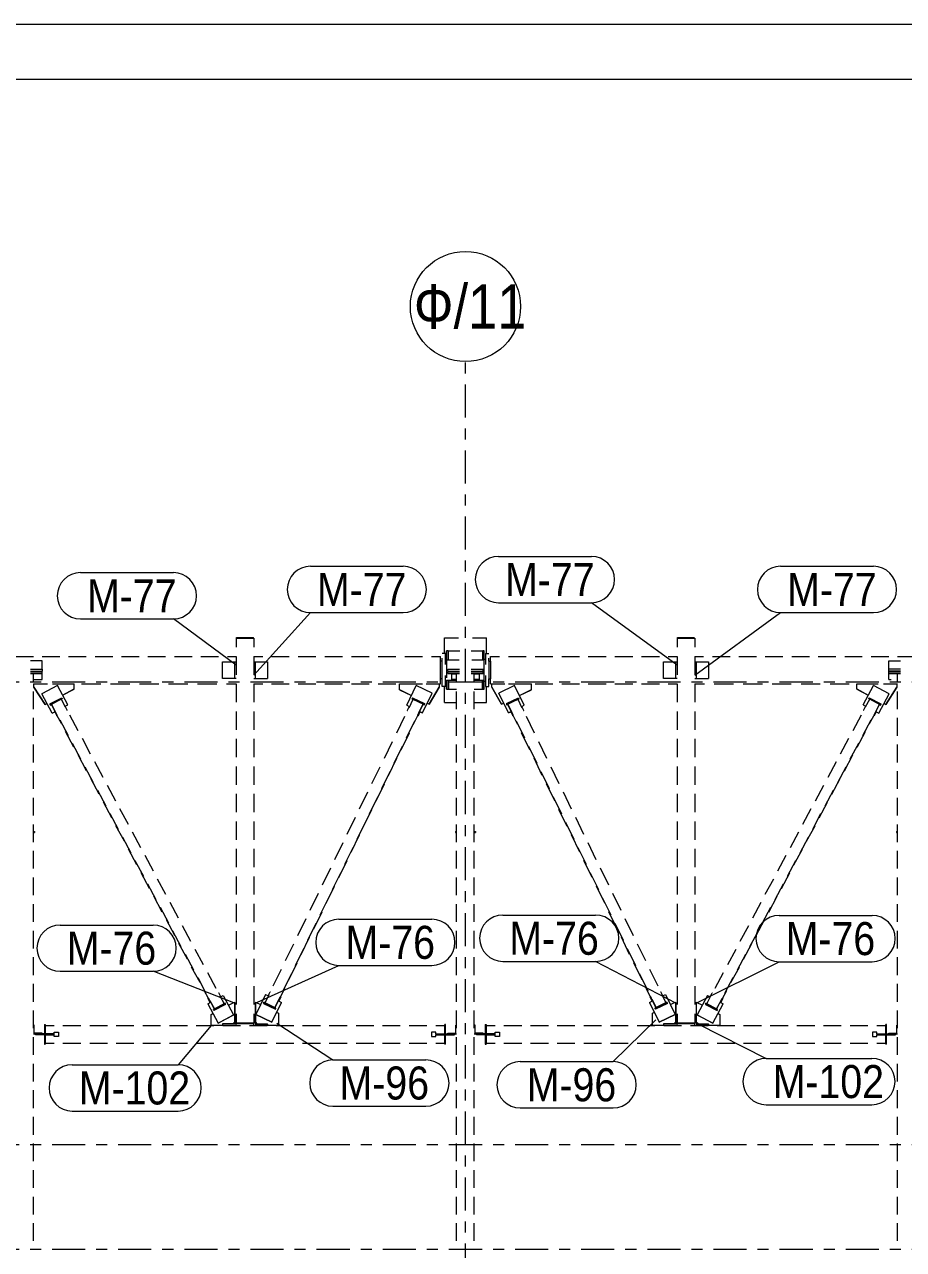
# Model space of a CAD drawing. Header units: millimetres. Extents: x -59 to 782, y -222 to 372.
# Drawn here: x 482 to 561.7, y 260.5 to 371.7 of the extents above; entities that cross this region are included whole.
import ezdxf

# ---------------------------------------------------------------- set-up
doc = ezdxf.new("R2010")
doc.units = ezdxf.units.MM
doc.linetypes.add('XKITLINE00', pattern=[0])
doc.linetypes.add('XKITLINE03', pattern=[6, 3, -1, 1, -1])
for name, color, linetype, lineweight in [('DrawingSheet', 5, 'Continuous', 0), ('Part', 2, 'Continuous', 0), ('PartMark', 3, 'Continuous', 0), ('S-GRID', 1, 'Continuous', 0)]:
    doc.layers.add(name, color=color, linetype=linetype, lineweight=lineweight)
doc.styles.add('GOST type A', font='ARIAL.TTF')

msp = doc.modelspace()

# ---------------------------------------------------------------- linework, layer by layer
at = {"layer": 'DrawingSheet', "linetype": 'XKITLINE00', "lineweight": 0}
for p, q in [((781.85, 371.67), (-59.15, 371.67)), ((776.85, 366.67), (-39.15, 366.67))]:
    msp.add_line(p, q, dxfattribs=at)
at = {"layer": 'Part', "linetype": 'XKITLINE00', "lineweight": 0}
for p, q in [((501.2, 315.97), (502.8, 315.97)), ((501.2, 315.97), (501.2, 315.14)), ((501.24, 315.98), (501.24, 316.01)), ((501.24, 316.01), (502.76, 316.01)), ((501.24, 315.97), (501.24, 316.01)), ((501.24, 315.97), (501.24, 315.98)), ((502.76, 315.97), (502.76, 316.01)), ((502.8, 315.97), (502.8, 315.14)), ((520.1, 314.56), (520.1, 316)), ((520.1, 316), (521.37, 316)), ((522.63, 316), (523.9, 316)), ((523.9, 314.56), (523.9, 316)), ((541.2, 315.97), (542.8, 315.97)), ((541.2, 315.97), (541.2, 315.14)), ((541.24, 315.98), (541.24, 316.01)), ((541.24, 316.01), (542.76, 316.01)), ((541.24, 315.97), (541.24, 316.01)), ((541.24, 315.97), (541.24, 315.98)), ((542.76, 315.97), (542.76, 316.01)), ((542.8, 315.97), (542.8, 315.14)), ((520.44, 314.8), (520.29, 314.8)), ((520.29, 313.96), (520.29, 314.8)), ((520.44, 313.96), (520.44, 314.8)), ((520.45, 313.96), (520.45, 314.8)), ((520.45, 314.8), (521.48, 314.8)), ((522.52, 314.8), (523.55, 314.8)), ((523.55, 314.8), (523.55, 313.96)), ((523.71, 314.8), (523.56, 314.8)), ((523.56, 314.8), (523.56, 313.96)), ((523.71, 313.96), (523.71, 314.8)), ((481.2, 314.31), (482.8, 314.31)), ((483.6, 313.91), (482.53, 313.91)), ((483.6, 314.31), (485.2, 314.31)), ((483.6, 313.14), (483.6, 313.91)), ((486, 314.31), (487.6, 314.31)), ((488.4, 314.31), (490, 314.31)), ((490.8, 314.31), (492.4, 314.31)), ((493.2, 314.31), (494.8, 314.31)), ((495.6, 314.31), (497.2, 314.31)), ((498, 314.31), (499.6, 314.31)), ((499.95, 312.31), (499.95, 313.81)), ((499.95, 313.81), (501.2, 313.81)), ((500.4, 314.31), (501.2, 314.31)), ((501.08, 312.31), (501.08, 313.81)), ((501.2, 314.31), (501.2, 312.64)), ((502.8, 314.31), (503.61, 314.31)), ((502.8, 314.31), (502.8, 312.64)), ((502.8, 313.81), (502.92, 313.81)), ((502.92, 313.81), (502.92, 312.31)), ((502.92, 313.81), (504.05, 313.81)), ((504.05, 313.81), (504.05, 312.31)), ((504.41, 314.31), (506.02, 314.31)), ((506.83, 314.31), (508.44, 314.31)), ((509.25, 314.31), (510.86, 314.31)), ((511.66, 314.31), (513.27, 314.31)), ((514.08, 314.31), (515.69, 314.31)), ((516.5, 314.31), (518.11, 314.31)), ((518.91, 314.31), (519.72, 314.31)), ((519.72, 313.86), (519.72, 314.31)), ((519.88, 313.86), (519.72, 313.86)), ((519.72, 312.26), (519.72, 313.86)), ((520.18, 314.56), (519.88, 314.56)), ((519.88, 313.86), (519.88, 314.15)), ((519.88, 312.26), (519.88, 313.86)), ((520.18, 313.56), (520.18, 314.56)), ((520.18, 314.06), (520.29, 314.06)), ((521.43, 313.96), (520.29, 313.96)), ((520.29, 313.96), (520.29, 312.37)), ((523.71, 313.96), (522.57, 313.96)), ((523.71, 314.06), (523.82, 314.06)), ((523.71, 312.16), (523.71, 313.96)), ((523.82, 314.56), (523.82, 313.56)), ((523.82, 314.56), (524.12, 314.56)), ((524.12, 313.86), (524.12, 314.15)), ((524.12, 313.86), (524.12, 312.26)), ((524.12, 313.86), (524.28, 313.86)), ((524.28, 314.31), (525.09, 314.31)), ((524.28, 313.86), (524.28, 314.31)), ((524.28, 313.86), (524.28, 312.26)), ((525.89, 314.31), (527.5, 314.31)), ((528.31, 314.31), (529.92, 314.31)), ((530.73, 314.31), (532.34, 314.31)), ((533.14, 314.31), (534.75, 314.31)), ((535.56, 314.31), (537.17, 314.31)), ((537.98, 314.31), (539.59, 314.31)), ((539.95, 312.31), (539.95, 313.81)), ((539.95, 313.81), (541.2, 313.81)), ((540.39, 314.31), (541.2, 314.31)), ((541.08, 312.31), (541.08, 313.81)), ((541.2, 314.31), (541.2, 312.64)), ((542.8, 314.31), (543.6, 314.31)), ((542.8, 314.31), (542.8, 312.64)), ((542.8, 313.81), (542.92, 313.81)), ((542.92, 313.81), (542.92, 312.31)), ((542.92, 313.81), (544.05, 313.81)), ((544.05, 313.81), (544.05, 312.31)), ((544.4, 314.31), (546, 314.31)), ((546.8, 314.31), (548.4, 314.31)), ((549.2, 314.31), (550.8, 314.31)), ((551.6, 314.31), (553.2, 314.31)), ((554, 314.31), (555.6, 314.31)), ((556.4, 314.31), (558, 314.31)), ((558.8, 314.31), (560.4, 314.31)), ((560.4, 313.91), (561.47, 313.91)), ((560.4, 313.14), (560.4, 313.91)), ((561.2, 314.31), (562.8, 314.31)), ((482.53, 313.14), (483.6, 313.14)), ((482.53, 312.98), (483.6, 312.98)), ((482.53, 312.9), (483.6, 312.9)), ((482.53, 312.74), (483.6, 312.74)), ((482.8, 311.94), (482.8, 312.74)), ((483.6, 313.14), (483.6, 312.98)), ((483.6, 312.9), (483.6, 312.98)), ((483.6, 312.74), (483.6, 312.9)), ((483.6, 312.21), (483.6, 312.74)), ((520.18, 311.56), (520.18, 312.56)), ((520.4, 312.98), (520.4, 313.14)), ((520.4, 313.14), (521.47, 313.14)), ((520.4, 312.98), (521.47, 312.98)), ((520.4, 312.74), (520.4, 312.9)), ((520.4, 312.9), (521.47, 312.9)), ((520.4, 312.74), (521.47, 312.74)), ((520.75, 312.71), (521.2, 312.71)), ((520.75, 312.21), (520.75, 312.71)), ((521.2, 311.94), (521.2, 312.74)), ((522.53, 313.14), (523.6, 313.14)), ((522.53, 312.98), (523.6, 312.98)), ((522.53, 312.9), (523.6, 312.9)), ((522.53, 312.74), (523.6, 312.74)), ((522.8, 311.94), (522.8, 312.74)), ((522.8, 312.71), (523.25, 312.71)), ((523.25, 312.71), (523.25, 312.21)), ((523.6, 312.98), (523.6, 313.14)), ((523.6, 312.74), (523.6, 312.9)), ((523.82, 312.56), (523.82, 311.56)), ((560.4, 312.98), (560.4, 313.14)), ((561.47, 313.14), (560.4, 313.14)), ((560.4, 312.9), (560.4, 312.98)), ((561.47, 312.98), (560.4, 312.98)), ((560.4, 312.74), (560.4, 312.9)), ((560.4, 312.9), (561.47, 312.9)), ((560.4, 312.21), (560.4, 312.74)), ((560.4, 312.74), (561.47, 312.74)), ((561.2, 311.94), (561.2, 312.74)), ((482.8, 312.21), (483.6, 312.21)), ((482.8, 311.81), (483.68, 311.81)), ((482.86, 311.51), (482.86, 311.81)), ((482.86, 311.81), (484.08, 311.81)), ((482.86, 311.51), (483.87, 309.93)), ((482.86, 311.51), (482.86, 311.51)), ((483.87, 309.94), (482.86, 311.51)), ((484.98, 311.67), (483.57, 310.92)), ((484.55, 311.81), (486.3, 311.81)), ((485.93, 309.91), (484.98, 311.67)), ((485.3, 311.81), (486.51, 311.81)), ((486.51, 311.35), (486.51, 311.81)), ((487.18, 311.81), (488.93, 311.81)), ((489.81, 311.81), (491.56, 311.81)), ((492.44, 311.81), (494.19, 311.81)), ((495.07, 311.81), (496.82, 311.81)), ((497.7, 311.81), (499.45, 311.81)), ((501.2, 312.31), (499.95, 312.31)), ((500.32, 311.81), (501.2, 311.81)), ((501.2, 311.81), (501.2, 310.15)), ((502.8, 312.31), (502.92, 312.31)), ((502.8, 311.81), (503.61, 311.81)), ((502.8, 311.81), (502.8, 310.15)), ((502.92, 312.31), (504.05, 312.31)), ((504.41, 311.81), (506.02, 311.81)), ((506.83, 311.81), (508.44, 311.81)), ((509.25, 311.81), (510.86, 311.81)), ((511.66, 311.81), (513.27, 311.81)), ((514.08, 311.81), (515.69, 311.81)), ((516.02, 311.29), (516.02, 311.81)), ((516.02, 311.81), (517.22, 311.81)), ((516.5, 311.81), (518.11, 311.81)), ((516.67, 309.87), (517.54, 311.67)), ((518.98, 310.97), (517.54, 311.67)), ((518.42, 311.81), (519.61, 311.81)), ((518.72, 309.97), (519.61, 311.51)), ((519.61, 311.51), (518.72, 309.98)), ((518.91, 311.81), (519.72, 311.81)), ((519.61, 311.81), (519.61, 311.51)), ((519.61, 311.51), (519.61, 311.51)), ((519.88, 312.26), (519.72, 312.26)), ((519.72, 311.81), (519.72, 312.26)), ((519.88, 311.56), (519.88, 312.26)), ((520.18, 311.56), (519.88, 311.56)), ((520.1, 310.12), (520.1, 311.56)), ((520.18, 312.06), (520.29, 312.06)), ((520.29, 312.16), (521.2, 312.16)), ((520.29, 311.32), (520.29, 312.16)), ((520.44, 311.32), (520.44, 312.16)), ((520.45, 312.16), (520.45, 311.32)), ((521.2, 312.21), (520.75, 312.21)), ((523.25, 312.21), (522.8, 312.21)), ((522.8, 312.16), (523.71, 312.16)), ((523.55, 311.32), (523.55, 312.16)), ((523.56, 312.16), (523.56, 311.32)), ((523.71, 311.32), (523.71, 312.16)), ((523.71, 312.06), (523.82, 312.06)), ((523.82, 311.56), (524.12, 311.56)), ((523.9, 310.12), (523.9, 311.56)), ((524.12, 312.26), (524.28, 312.26)), ((524.12, 311.56), (524.12, 312.26)), ((524.28, 311.81), (524.28, 312.26)), ((524.28, 311.81), (525.09, 311.81)), ((524.39, 311.51), (524.39, 311.81)), ((524.39, 311.81), (525.58, 311.81)), ((524.39, 311.51), (525.28, 309.97)), ((524.39, 311.51), (524.39, 311.51)), ((525.28, 309.98), (524.39, 311.51)), ((526.46, 311.67), (525.02, 310.97)), ((525.89, 311.81), (527.5, 311.81)), ((527.33, 309.87), (526.46, 311.67)), ((526.78, 311.81), (527.98, 311.81)), ((527.98, 311.29), (527.98, 311.81)), ((528.31, 311.81), (529.92, 311.81)), ((530.73, 311.81), (532.34, 311.81)), ((533.14, 311.81), (534.75, 311.81)), ((535.56, 311.81), (537.17, 311.81)), ((537.98, 311.81), (539.59, 311.81)), ((541.2, 312.31), (539.95, 312.31)), ((540.39, 311.81), (541.2, 311.81)), ((541.2, 311.81), (541.2, 310.15)), ((542.8, 312.31), (542.92, 312.31)), ((542.8, 311.81), (543.68, 311.81)), ((542.8, 311.81), (542.8, 310.15)), ((542.92, 312.31), (544.05, 312.31)), ((544.55, 311.81), (546.3, 311.81)), ((547.18, 311.81), (548.93, 311.81)), ((549.81, 311.81), (551.56, 311.81)), ((552.44, 311.81), (554.19, 311.81)), ((555.07, 311.81), (556.82, 311.81)), ((557.49, 311.35), (557.49, 311.81)), ((557.49, 311.81), (558.7, 311.81)), ((557.7, 311.81), (559.45, 311.81)), ((558.07, 309.91), (559.02, 311.67)), ((560.43, 310.92), (559.02, 311.67)), ((559.92, 311.81), (561.14, 311.81)), ((560.13, 309.93), (561.14, 311.51)), ((561.14, 311.51), (560.13, 309.94)), ((560.32, 311.81), (561.2, 311.81)), ((560.4, 312.21), (560.61, 312.21)), ((561.14, 311.81), (561.14, 311.51)), ((561.14, 311.51), (561.14, 311.51)), ((482.8, 309.52), (482.8, 311.13)), ((484.51, 309.16), (483.57, 310.92)), ((483.57, 310.92), (483.57, 310.91)), ((484.51, 309.15), (483.57, 310.91)), ((484.31, 309.99), (485.38, 310.56)), ((484.35, 309.92), (485.41, 310.49)), ((484.44, 309.96), (485.32, 310.43)), ((485.32, 310.43), (485.7, 309.72)), ((485.33, 310.41), (485.41, 310.45)), ((485.38, 310.56), (485.41, 310.49)), ((485.41, 310.49), (485.41, 310.45)), ((485.46, 310.78), (486.51, 311.35)), ((485.46, 310.78), (486.51, 311.34)), ((486.51, 311.34), (486.51, 311.35)), ((516.02, 311.28), (516.02, 311.29)), ((516.02, 311.29), (517.1, 310.77)), ((516.02, 311.28), (517.1, 310.76)), ((516.88, 309.65), (517.25, 310.42)), ((517.19, 310.54), (517.16, 310.47)), ((517.16, 310.47), (518.24, 309.94)), ((517.16, 310.43), (517.16, 310.47)), ((517.16, 310.43), (517.24, 310.39)), ((517.19, 310.54), (518.28, 310.02)), ((518.15, 309.98), (517.25, 310.42)), ((518.1, 309.18), (518.98, 310.97)), ((518.1, 309.17), (518.98, 310.96)), ((518.98, 310.96), (518.98, 310.97)), ((520.29, 311.32), (520.44, 311.32)), ((520.45, 311.32), (521.2, 311.32)), ((521.2, 309.52), (521.2, 311.13)), ((522.8, 311.32), (523.55, 311.32)), ((522.8, 309.52), (522.8, 311.13)), ((523.56, 311.32), (523.71, 311.32)), ((525.9, 309.18), (525.02, 310.97)), ((525.02, 310.97), (525.02, 310.96)), ((525.9, 309.17), (525.02, 310.96)), ((525.72, 310.02), (526.81, 310.54)), ((525.76, 309.94), (526.84, 310.47)), ((525.85, 309.98), (526.75, 310.42)), ((526.75, 310.42), (527.12, 309.65)), ((526.76, 310.39), (526.84, 310.43)), ((526.81, 310.54), (526.84, 310.47)), ((526.84, 310.47), (526.84, 310.43)), ((526.9, 310.77), (527.98, 311.29)), ((526.9, 310.76), (527.98, 311.28)), ((527.98, 311.28), (527.98, 311.29)), ((557.49, 311.34), (557.49, 311.35)), ((557.49, 311.35), (558.54, 310.78)), ((557.49, 311.34), (558.54, 310.78)), ((558.3, 309.72), (558.68, 310.43)), ((558.62, 310.56), (558.59, 310.49)), ((558.59, 310.49), (559.65, 309.92)), ((558.59, 310.45), (558.59, 310.49)), ((558.59, 310.45), (558.67, 310.41)), ((558.62, 310.56), (559.69, 309.99)), ((559.56, 309.96), (558.68, 310.43)), ((559.49, 309.16), (560.43, 310.92)), ((559.49, 309.15), (560.43, 310.91)), ((560.43, 310.91), (560.43, 310.92)), ((561.2, 309.52), (561.2, 311.13)), ((483.87, 309.93), (484.05, 310.03)), ((483.87, 309.94), (484.04, 310.03)), ((483.87, 309.93), (483.87, 309.94)), ((484.31, 309.99), (484.31, 309.95)), ((484.31, 309.99), (484.35, 309.92)), ((484.31, 309.95), (484.35, 309.88)), ((484.35, 309.88), (484.44, 309.93)), ((484.35, 309.88), (484.35, 309.92)), ((484.44, 309.93), (484.44, 309.96)), ((484.44, 309.96), (484.82, 309.25)), ((484.77, 309.31), (484.44, 309.93)), ((484.51, 309.16), (484.74, 309.28)), ((484.51, 309.15), (484.74, 309.27)), ((484.51, 309.15), (484.51, 309.16)), ((484.74, 309.29), (484.78, 309.31)), ((484.74, 309.29), (484.93, 308.94)), ((484.74, 309.26), (484.74, 309.29)), ((484.74, 309.26), (484.93, 308.91)), ((484.97, 308.96), (484.78, 309.31)), ((485.67, 309.78), (485.7, 309.8)), ((485.7, 309.79), (485.93, 309.91)), ((485.7, 309.78), (485.93, 309.9)), ((485.88, 309.44), (485.7, 309.8)), ((485.86, 309.43), (485.88, 309.44)), ((485.87, 309.41), (485.88, 309.42)), ((485.88, 309.42), (485.88, 309.44)), ((485.93, 309.9), (485.93, 309.91)), ((501.2, 309.31), (501.2, 307.65)), ((502.8, 309.31), (502.8, 307.65)), ((516.67, 309.87), (516.89, 309.76)), ((516.67, 309.87), (516.67, 309.87)), ((516.67, 309.87), (516.89, 309.76)), ((516.9, 309.77), (516.72, 309.41)), ((516.72, 309.41), (516.72, 309.39)), ((516.72, 309.41), (516.75, 309.4)), ((516.72, 309.39), (516.74, 309.38)), ((516.9, 309.77), (516.93, 309.76)), ((517.83, 309.32), (517.66, 308.96)), ((517.7, 308.94), (517.87, 309.3)), ((517.87, 309.27), (517.7, 308.91)), ((517.78, 309.22), (518.15, 309.98)), ((517.83, 309.32), (517.87, 309.3)), ((517.84, 309.31), (518.15, 309.95)), ((517.87, 309.3), (517.87, 309.27)), ((517.87, 309.29), (518.1, 309.18)), ((517.87, 309.28), (518.1, 309.17)), ((518.1, 309.17), (518.1, 309.18)), ((518.15, 309.95), (518.15, 309.98)), ((518.15, 309.95), (518.24, 309.91)), ((518.24, 309.94), (518.28, 310.02)), ((518.24, 309.91), (518.28, 309.98)), ((518.24, 309.94), (518.24, 309.91)), ((518.28, 310.02), (518.28, 309.98)), ((518.54, 310.07), (518.72, 309.98)), ((518.54, 310.06), (518.72, 309.97)), ((518.72, 309.97), (518.72, 309.98)), ((520.1, 310.12), (521.2, 310.12)), ((522.8, 310.12), (523.9, 310.12)), ((525.28, 309.98), (525.46, 310.07)), ((525.28, 309.97), (525.46, 310.06)), ((525.28, 309.97), (525.28, 309.98)), ((525.72, 310.02), (525.72, 309.98)), ((525.72, 310.02), (525.76, 309.94)), ((525.72, 309.98), (525.76, 309.91)), ((525.76, 309.91), (525.85, 309.95)), ((525.76, 309.91), (525.76, 309.94)), ((525.85, 309.95), (525.85, 309.98)), ((525.85, 309.98), (526.22, 309.22)), ((526.16, 309.31), (525.85, 309.95)), ((525.9, 309.18), (526.13, 309.29)), ((525.9, 309.17), (526.13, 309.28)), ((525.9, 309.17), (525.9, 309.18)), ((526.13, 309.3), (526.17, 309.32)), ((526.13, 309.3), (526.3, 308.94)), ((526.13, 309.27), (526.13, 309.3)), ((526.13, 309.27), (526.3, 308.91)), ((526.34, 308.96), (526.17, 309.32)), ((527.07, 309.76), (527.1, 309.77)), ((527.28, 309.41), (527.1, 309.77)), ((527.11, 309.76), (527.33, 309.87)), ((527.11, 309.76), (527.33, 309.87)), ((527.25, 309.4), (527.28, 309.41)), ((527.26, 309.38), (527.28, 309.39)), ((527.28, 309.39), (527.28, 309.41)), ((527.33, 309.87), (527.33, 309.87)), ((541.2, 309.31), (541.2, 307.65)), ((542.8, 309.31), (542.8, 307.65)), ((558.07, 309.91), (558.3, 309.79)), ((558.07, 309.9), (558.07, 309.91)), ((558.07, 309.9), (558.3, 309.78)), ((558.3, 309.8), (558.12, 309.44)), ((558.12, 309.44), (558.12, 309.42)), ((558.12, 309.44), (558.14, 309.43)), ((558.12, 309.42), (558.13, 309.41)), ((558.3, 309.8), (558.33, 309.78)), ((559.22, 309.31), (559.03, 308.96)), ((559.07, 308.94), (559.26, 309.29)), ((559.26, 309.26), (559.07, 308.91)), ((559.18, 309.25), (559.56, 309.96)), ((559.22, 309.31), (559.26, 309.29)), ((559.23, 309.31), (559.56, 309.93)), ((559.26, 309.29), (559.26, 309.26)), ((559.26, 309.28), (559.49, 309.16)), ((559.26, 309.27), (559.49, 309.15)), ((559.49, 309.15), (559.49, 309.16)), ((559.56, 309.93), (559.56, 309.96)), ((559.56, 309.93), (559.65, 309.88)), ((559.65, 309.92), (559.69, 309.99)), ((559.65, 309.88), (559.69, 309.95)), ((559.65, 309.92), (559.65, 309.88)), ((559.69, 309.99), (559.69, 309.95)), ((559.95, 310.03), (560.13, 309.93)), ((559.96, 310.03), (560.13, 309.94)), ((560.13, 309.93), (560.13, 309.94)), ((482.8, 307.11), (482.8, 308.72)), ((484.93, 308.94), (484.97, 308.96)), ((484.93, 308.91), (484.93, 308.94)), ((484.93, 308.91), (484.97, 308.93)), ((485.34, 308.21), (484.96, 308.92)), ((484.97, 308.93), (484.97, 308.96)), ((485.2, 308.54), (485.96, 307.12)), ((486.08, 309.01), (486.84, 307.59)), ((515.76, 307.36), (516.5, 308.89)), ((516.66, 306.92), (517.4, 308.45)), ((517.29, 308.15), (517.67, 308.93)), ((517.66, 308.96), (517.66, 308.93)), ((517.66, 308.96), (517.7, 308.94)), ((517.66, 308.93), (517.7, 308.91)), ((517.7, 308.91), (517.7, 308.94)), ((521.2, 307.11), (521.2, 308.72)), ((522.8, 307.11), (522.8, 308.72)), ((526.3, 308.94), (526.34, 308.96)), ((526.3, 308.91), (526.3, 308.94)), ((526.3, 308.91), (526.34, 308.93)), ((526.71, 308.15), (526.33, 308.93)), ((526.34, 308.93), (526.34, 308.96)), ((526.6, 308.45), (527.34, 306.92)), ((527.5, 308.89), (528.24, 307.36)), ((557.16, 307.59), (557.92, 309.01)), ((558.04, 307.12), (558.8, 308.54)), ((558.66, 308.21), (559.04, 308.92)), ((559.03, 308.96), (559.03, 308.93)), ((559.03, 308.96), (559.07, 308.94)), ((559.03, 308.93), (559.07, 308.91)), ((559.07, 308.91), (559.07, 308.94)), ((561.2, 307.11), (561.2, 308.72)), ((486.48, 306.07), (485.72, 307.5)), ((516.16, 305.83), (516.91, 307.38)), ((527.84, 305.83), (527.09, 307.38)), ((557.52, 306.07), (558.28, 307.5)), ((482.8, 304.69), (482.8, 306.3)), ((486.33, 306.42), (487.09, 305)), ((487.22, 306.89), (487.97, 305.47)), ((501.2, 306.82), (501.2, 305.16)), ((502.8, 306.82), (502.8, 305.16)), ((514.64, 305.06), (515.38, 306.59)), ((515.54, 304.62), (516.28, 306.15)), ((521.2, 304.69), (521.2, 306.3)), ((522.8, 304.69), (522.8, 306.3)), ((527.72, 306.15), (528.46, 304.62)), ((528.62, 306.59), (529.36, 305.06)), ((541.2, 306.82), (541.2, 305.16)), ((542.8, 306.82), (542.8, 305.16)), ((556.02, 305.47), (556.78, 306.89)), ((556.91, 305), (557.67, 306.42)), ((561.2, 304.69), (561.2, 306.3)), ((487.63, 303.93), (486.86, 305.36)), ((488.35, 304.76), (489.11, 303.34)), ((515.03, 303.51), (515.78, 305.06)), ((528.97, 303.51), (528.22, 305.06)), ((554.89, 303.34), (555.65, 304.76)), ((556.37, 303.93), (557.14, 305.36)), ((482.8, 302.28), (482.8, 303.89)), ((487.47, 304.29), (488.23, 302.87)), ((501.2, 304.32), (501.2, 302.66)), ((502.8, 304.32), (502.8, 302.66)), ((513.52, 302.76), (514.26, 304.29)), ((514.42, 302.33), (515.16, 303.86)), ((521.2, 302.28), (521.2, 303.89)), ((522.8, 302.28), (522.8, 303.89)), ((528.84, 303.86), (529.58, 302.33)), ((529.74, 304.29), (530.48, 302.76)), ((541.2, 304.32), (541.2, 302.66)), ((542.8, 304.32), (542.8, 302.66)), ((555.77, 302.87), (556.53, 304.29)), ((561.2, 302.28), (561.2, 303.89)), ((488.77, 301.8), (488.01, 303.22)), ((489.49, 302.63), (490.25, 301.21)), ((513.9, 301.19), (514.65, 302.74)), ((530.1, 301.19), (529.35, 302.74)), ((553.75, 301.21), (554.51, 302.63)), ((555.23, 301.8), (555.99, 303.22)), ((482.8, 299.86), (482.8, 301.47)), ((488.61, 302.16), (489.37, 300.74)), ((501.2, 301.83), (501.2, 300.16)), ((502.8, 301.83), (502.8, 300.16)), ((512.4, 300.47), (513.14, 302)), ((513.3, 300.03), (514.04, 301.56)), ((521.2, 299.86), (521.2, 301.47)), ((522.8, 299.86), (522.8, 301.47)), ((529.96, 301.56), (530.7, 300.03)), ((530.86, 302), (531.6, 300.47)), ((541.2, 301.83), (541.2, 300.16)), ((542.8, 301.83), (542.8, 300.16)), ((554.63, 300.74), (555.39, 302.16)), ((561.2, 299.86), (561.2, 301.47)), ((489.91, 299.66), (489.15, 301.08)), ((490.63, 300.5), (491.39, 299.09)), ((512.76, 298.87), (513.52, 300.42)), ((531.24, 298.87), (530.48, 300.42)), ((552.61, 299.09), (553.37, 300.5)), ((554.09, 299.66), (554.85, 301.08)), ((489.75, 300.04), (490.5, 298.62)), ((501.2, 299.33), (501.2, 297.67)), ((502.8, 299.33), (502.8, 297.67)), ((511.28, 298.17), (512.03, 299.7)), ((512.18, 297.73), (512.92, 299.26)), ((531.08, 299.26), (531.82, 297.73)), ((531.97, 299.7), (532.72, 298.17)), ((541.2, 299.33), (541.2, 297.67)), ((542.8, 299.33), (542.8, 297.67)), ((553.5, 298.62), (554.25, 300.04)), ((482.8, 297.45), (482.8, 299.06)), ((482.8, 298.4), (482.9, 298.4)), ((482.8, 298.32), (482.9, 298.32)), ((482.9, 298.4), (482.9, 298.32)), ((491.06, 297.52), (490.29, 298.94)), ((491.77, 298.38), (492.52, 296.96)), ((511.63, 296.55), (512.39, 298.1)), ((521.1, 298.4), (521.2, 298.4)), ((521.1, 298.4), (521.1, 298.32)), ((521.1, 298.32), (521.2, 298.32)), ((521.2, 297.45), (521.2, 299.06)), ((522.8, 297.45), (522.8, 299.06)), ((522.8, 298.4), (522.9, 298.4)), ((522.8, 298.32), (522.9, 298.32)), ((522.9, 298.4), (522.9, 298.32)), ((532.37, 296.55), (531.61, 298.1)), ((551.48, 296.96), (552.23, 298.38)), ((552.94, 297.52), (553.71, 298.94)), ((561.1, 298.4), (561.2, 298.4)), ((561.1, 298.4), (561.1, 298.32)), ((561.1, 298.32), (561.2, 298.32)), ((561.2, 297.45), (561.2, 299.06)), ((490.88, 297.91), (491.64, 296.49)), ((510.16, 295.87), (510.91, 297.4)), ((511.06, 295.44), (511.81, 296.97)), ((532.19, 296.97), (532.94, 295.44)), ((533.09, 297.4), (533.84, 295.87)), ((552.36, 296.49), (553.12, 297.91)), ((482.8, 295.04), (482.8, 296.65)), ((492.2, 295.38), (491.44, 296.81)), ((492.9, 296.25), (493.66, 294.83)), ((501.2, 296.84), (501.2, 295.17)), ((502.8, 296.84), (502.8, 295.17)), ((521.2, 295.04), (521.2, 296.65)), ((522.8, 295.04), (522.8, 296.65)), ((541.2, 296.84), (541.2, 295.17)), ((542.8, 296.84), (542.8, 295.17)), ((550.34, 294.83), (551.1, 296.25)), ((551.8, 295.38), (552.56, 296.81)), ((561.2, 295.04), (561.2, 296.65)), ((492.02, 295.78), (492.78, 294.36)), ((509.04, 293.58), (509.79, 295.11)), ((510.5, 294.23), (511.26, 295.77)), ((533.5, 294.23), (532.74, 295.77)), ((534.21, 295.11), (534.96, 293.58)), ((551.22, 294.36), (551.98, 295.78)), ((482.8, 292.62), (482.8, 294.23)), ((493.34, 293.24), (492.58, 294.67)), ((493.16, 293.65), (493.92, 292.24)), ((494.04, 294.12), (494.8, 292.71)), ((501.2, 294.34), (501.2, 292.68)), ((502.8, 294.34), (502.8, 292.68)), ((509.94, 293.14), (510.69, 294.67)), ((521.2, 292.62), (521.2, 294.23)), ((522.8, 292.62), (522.8, 294.23)), ((533.31, 294.67), (534.06, 293.14)), ((541.2, 294.34), (541.2, 292.68)), ((542.8, 294.34), (542.8, 292.68)), ((549.2, 292.71), (549.96, 294.12)), ((550.08, 292.24), (550.84, 293.65)), ((550.66, 293.24), (551.42, 294.67)), ((561.2, 292.62), (561.2, 294.23)), ((494.49, 291.1), (493.72, 292.53)), ((507.92, 291.28), (508.67, 292.81)), ((509.37, 291.9), (510.12, 293.45)), ((534.63, 291.9), (533.88, 293.45)), ((535.33, 292.81), (536.08, 291.28)), ((549.51, 291.1), (550.28, 292.53)), ((482.8, 290.21), (482.8, 291.82)), ((494.29, 291.53), (495.05, 290.11)), ((495.18, 292), (495.93, 290.58)), ((501.2, 291.85), (501.2, 290.18)), ((502.8, 291.85), (502.8, 290.18)), ((508.82, 290.84), (509.57, 292.37)), ((521.2, 290.21), (521.2, 291.82)), ((522.8, 290.21), (522.8, 291.82)), ((534.43, 292.37), (535.18, 290.84)), ((541.2, 291.85), (541.2, 290.18)), ((542.8, 291.85), (542.8, 290.18)), ((548.07, 290.58), (548.82, 292)), ((548.95, 290.11), (549.71, 291.53)), ((561.2, 290.21), (561.2, 291.82)), ((495.63, 288.96), (494.87, 290.39)), ((506.8, 288.98), (507.55, 290.51)), ((508.24, 289.58), (508.99, 291.13)), ((535.76, 289.58), (535.01, 291.13)), ((536.45, 290.51), (537.2, 288.98)), ((548.37, 288.96), (549.13, 290.39)), ((482.8, 287.79), (482.8, 289.4)), ((495.43, 289.4), (496.19, 287.98)), ((496.31, 289.87), (497.07, 288.45)), ((501.2, 289.35), (501.2, 287.69)), ((502.8, 289.35), (502.8, 287.69)), ((507.7, 288.55), (508.45, 290.08)), ((521.2, 287.79), (521.2, 289.4)), ((522.8, 287.79), (522.8, 289.4)), ((535.55, 290.08), (536.3, 288.55)), ((541.2, 289.35), (541.2, 287.69)), ((542.8, 289.35), (542.8, 287.69)), ((546.93, 288.45), (547.69, 289.87)), ((547.81, 287.98), (548.57, 289.4)), ((561.2, 287.79), (561.2, 289.4)), ((496.77, 286.83), (496.01, 288.25)), ((505.68, 286.69), (506.43, 288.22)), ((507.11, 287.26), (507.86, 288.81)), ((536.89, 287.26), (536.14, 288.81)), ((537.57, 288.22), (538.32, 286.69)), ((547.23, 286.83), (547.99, 288.25)), ((482.8, 285.38), (482.8, 286.99)), ((496.57, 287.27), (497.33, 285.86)), ((497.45, 287.74), (498.21, 286.33)), ((506.58, 286.25), (507.33, 287.78)), ((521.2, 285.38), (521.2, 286.99)), ((522.8, 285.38), (522.8, 286.99)), ((536.67, 287.78), (537.42, 286.25)), ((545.79, 286.33), (546.55, 287.74)), ((546.67, 285.86), (547.43, 287.27)), ((561.2, 285.38), (561.2, 286.99)), ((497.92, 284.69), (497.15, 286.11)), ((501.2, 286.85), (501.2, 285.19)), ((502.8, 286.85), (502.8, 285.19)), ((504.56, 284.39), (505.31, 285.92)), ((505.97, 284.94), (506.73, 286.49)), ((538.03, 284.94), (537.27, 286.49)), ((538.69, 285.92), (539.44, 284.39)), ((541.2, 286.85), (541.2, 285.19)), ((542.8, 286.85), (542.8, 285.19)), ((546.08, 284.69), (546.85, 286.11)), ((497.71, 285.15), (498.46, 283.73)), ((498.59, 285.62), (499.35, 284.2)), ((505.46, 283.95), (506.21, 285.48)), ((537.79, 285.48), (538.54, 283.95)), ((544.65, 284.2), (545.41, 285.62)), ((545.54, 283.73), (546.29, 285.15)), ((482.8, 282.96), (482.8, 284.57)), ((498.68, 283.26), (498.3, 283.97)), ((499.62, 283.76), (499.59, 283.75)), ((499.8, 283.41), (499.62, 283.76)), ((501.2, 284.36), (501.2, 282.7)), ((502.8, 284.36), (502.8, 282.7)), ((503.86, 283.6), (502.98, 281.81)), ((503.82, 282.86), (504.19, 283.62)), ((503.86, 283.6), (504.12, 283.48)), ((504.09, 283.5), (504.27, 283.86)), ((504.27, 283.86), (504.3, 283.84)), ((505.22, 283.39), (505.6, 284.17)), ((521.2, 282.96), (521.2, 284.57)), ((522.8, 282.96), (522.8, 284.57)), ((538.78, 283.39), (538.4, 284.17)), ((539.73, 283.86), (539.7, 283.84)), ((539.91, 283.5), (539.73, 283.86)), ((539.81, 283.62), (540.18, 282.86)), ((539.88, 283.48), (540.14, 283.6)), ((540.14, 283.6), (541.02, 281.81)), ((541.2, 284.36), (541.2, 282.7)), ((542.8, 284.36), (542.8, 282.7)), ((544.2, 283.41), (544.38, 283.76)), ((544.38, 283.76), (544.41, 283.75)), ((545.32, 283.26), (545.7, 283.97)), ((561.2, 282.96), (561.2, 284.57)), ((498.62, 282.77), (498.89, 282.91)), ((498.62, 282.77), (498.62, 282.76)), ((498.62, 282.77), (499.56, 281.01)), ((498.62, 282.76), (499.56, 281)), ((498.7, 283.27), (498.66, 283.25)), ((498.66, 283.23), (498.66, 283.25)), ((498.66, 283.25), (498.85, 282.9)), ((498.84, 282.89), (498.66, 283.23)), ((498.89, 282.92), (498.7, 283.27)), ((498.84, 283.02), (499.22, 282.31)), ((498.89, 282.92), (498.85, 282.9)), ((498.85, 282.9), (498.85, 282.89)), ((498.89, 282.91), (498.89, 282.92)), ((499.21, 282.3), (498.89, 282.91)), ((500.2, 282.83), (499.13, 282.26)), ((500.24, 282.76), (499.17, 282.19)), ((500.24, 282.72), (499.17, 282.16)), ((499.73, 283.49), (500.1, 282.78)), ((499.78, 283.39), (500.03, 283.52)), ((499.8, 283.41), (499.78, 283.39)), ((499.8, 283.4), (499.8, 283.41)), ((500.03, 283.52), (500.97, 281.76)), ((500.24, 282.76), (500.2, 282.83)), ((500.24, 282.72), (500.24, 282.76)), ((500.51, 282.64), (501.06, 282.93)), ((501.06, 282.93), (501.06, 281.1)), ((501.2, 282.8), (501.08, 282.8)), ((501.08, 282.8), (501.08, 280.92)), ((502.8, 282.8), (502.92, 282.8)), ((502.92, 282.8), (502.92, 280.92)), ((502.94, 282.93), (502.94, 281.09)), ((502.94, 282.93), (503.42, 282.7)), ((503.68, 282.83), (503.72, 282.91)), ((504.77, 282.31), (503.68, 282.83)), ((503.68, 282.83), (503.68, 282.8)), ((503.68, 282.8), (504.77, 282.27)), ((504.81, 282.38), (503.72, 282.91)), ((504.12, 283.48), (504.09, 283.5)), ((504.09, 283.49), (504.09, 283.5)), ((504.42, 281.11), (505.3, 282.9)), ((504.42, 281.1), (505.3, 282.9)), ((504.71, 282.42), (505.09, 283.19)), ((504.73, 282.42), (505.03, 283.03)), ((505.03, 283.04), (505.2, 283.4)), ((505.06, 283.03), (505.03, 283.04)), ((505.03, 283.03), (505.03, 283.04)), ((505.03, 283.03), (505.3, 282.9)), ((505.24, 283.38), (505.06, 283.03)), ((505.06, 283.02), (505.06, 283.03)), ((505.07, 283.01), (505.24, 283.36)), ((505.2, 283.4), (505.24, 283.38)), ((505.24, 283.36), (505.24, 283.38)), ((505.3, 282.9), (505.3, 282.9)), ((538.7, 282.9), (538.97, 283.03)), ((538.7, 282.9), (538.7, 282.9)), ((538.7, 282.9), (539.58, 281.1)), ((538.7, 282.9), (539.58, 281.11)), ((538.8, 283.4), (538.76, 283.38)), ((538.76, 283.36), (538.76, 283.38)), ((538.76, 283.38), (538.94, 283.03)), ((538.93, 283.01), (538.76, 283.36)), ((538.97, 283.04), (538.8, 283.4)), ((538.91, 283.19), (539.29, 282.42)), ((538.97, 283.04), (538.94, 283.03)), ((538.94, 283.03), (538.94, 283.02)), ((538.97, 283.03), (538.97, 283.04)), ((539.27, 282.42), (538.97, 283.03)), ((540.28, 282.91), (539.19, 282.38)), ((540.32, 282.83), (539.23, 282.31)), ((540.32, 282.8), (539.23, 282.27)), ((539.91, 283.5), (539.88, 283.48)), ((539.91, 283.49), (539.91, 283.5)), ((540.32, 282.83), (540.28, 282.91)), ((540.32, 282.8), (540.32, 282.83)), ((540.58, 282.7), (541.06, 282.93)), ((541.06, 282.93), (541.06, 281.1)), ((541.2, 282.8), (541.08, 282.8)), ((541.08, 282.8), (541.08, 280.92)), ((542.8, 282.8), (542.92, 282.8)), ((542.92, 282.8), (542.92, 280.92)), ((542.94, 282.93), (542.94, 281.09)), ((542.94, 282.93), (543.49, 282.64)), ((543.97, 283.52), (543.03, 281.76)), ((543.76, 282.76), (543.8, 282.83)), ((544.83, 282.19), (543.76, 282.76)), ((543.76, 282.76), (543.76, 282.72)), ((543.76, 282.72), (544.83, 282.16)), ((544.87, 282.26), (543.8, 282.83)), ((543.9, 282.78), (544.27, 283.49)), ((543.97, 283.52), (544.22, 283.39)), ((544.22, 283.39), (544.2, 283.41)), ((544.2, 283.4), (544.2, 283.41)), ((544.44, 281.01), (545.38, 282.77)), ((544.44, 281), (545.38, 282.76)), ((544.78, 282.31), (545.16, 283.02)), ((544.79, 282.3), (545.11, 282.91)), ((545.11, 282.92), (545.3, 283.27)), ((545.15, 282.9), (545.11, 282.92)), ((545.11, 282.91), (545.11, 282.92)), ((545.11, 282.91), (545.38, 282.77)), ((545.34, 283.25), (545.15, 282.9)), ((545.15, 282.89), (545.15, 282.9)), ((545.16, 282.89), (545.34, 283.23)), ((545.3, 283.27), (545.34, 283.25)), ((545.34, 283.23), (545.34, 283.25)), ((545.38, 282.77), (545.38, 282.76)), ((482.8, 280.55), (482.8, 282.16)), ((498.92, 281.79), (499.09, 281.88)), ((498.92, 280.81), (498.92, 281.79)), ((499.17, 282.19), (499.13, 282.26)), ((499.13, 282.26), (499.13, 282.23)), ((499.17, 282.16), (499.13, 282.23)), ((499.17, 282.19), (499.17, 282.16)), ((499.56, 281.01), (500.97, 281.76)), ((500.97, 281.75), (499.56, 281)), ((500.97, 281.76), (500.97, 281.75)), ((501.2, 281.86), (501.2, 281.03)), ((502.8, 281.86), (502.8, 281.03)), ((502.98, 281.81), (504.42, 281.11)), ((502.98, 281.8), (502.98, 281.81)), ((504.42, 281.1), (502.98, 281.8)), ((504.77, 282.31), (504.81, 282.38)), ((504.77, 282.27), (504.81, 282.34)), ((504.77, 282.27), (504.77, 282.31)), ((504.81, 282.34), (504.81, 282.38)), ((504.86, 282), (505.04, 281.91)), ((505.04, 281.91), (505.04, 280.81)), ((521.2, 280.55), (521.2, 282.16)), ((522.8, 280.55), (522.8, 282.16)), ((538.96, 281.91), (539.14, 282)), ((538.96, 280.81), (538.96, 281.91)), ((539.23, 282.31), (539.19, 282.38)), ((539.19, 282.38), (539.19, 282.34)), ((539.23, 282.27), (539.19, 282.34)), ((539.23, 282.31), (539.23, 282.27)), ((539.58, 281.11), (541.02, 281.81)), ((541.02, 281.8), (539.58, 281.1)), ((541.02, 281.81), (541.02, 281.8)), ((541.2, 281.86), (541.2, 281.03)), ((542.8, 281.86), (542.8, 281.03)), ((543.03, 281.76), (544.44, 281.01)), ((543.03, 281.75), (543.03, 281.76)), ((544.44, 281), (543.03, 281.75)), ((544.83, 282.19), (544.87, 282.26)), ((544.83, 282.16), (544.87, 282.23)), ((544.83, 282.16), (544.83, 282.19)), ((544.87, 282.23), (544.87, 282.26)), ((544.91, 281.88), (545.08, 281.79)), ((545.08, 281.79), (545.08, 280.81)), ((561.2, 280.55), (561.2, 282.16)), ((482.87, 280.84), (482.8, 280.84)), ((482.87, 280.11), (482.87, 280.84)), ((483.8, 280.9), (483.8, 280.04)), ((483.8, 280.9), (483.88, 280.9)), ((483.88, 280.9), (483.88, 280.04)), ((483.88, 280.8), (484.69, 280.8)), ((485.49, 280.8), (487.1, 280.8)), ((487.91, 280.8), (489.52, 280.8)), ((490.32, 280.8), (491.93, 280.8)), ((492.74, 280.8), (494.35, 280.8)), ((495.15, 280.8), (496.77, 280.8)), ((497.57, 280.8), (499.18, 280.8)), ((498.92, 280.8), (498.92, 280.81)), ((499.95, 280.81), (498.92, 280.81)), ((499.56, 281), (499.56, 281.01)), ((500.9, 280.94), (499.95, 280.94)), ((499.95, 280.94), (499.95, 280.92)), ((501.08, 280.92), (499.95, 280.92)), ((499.95, 280.92), (499.95, 280.8)), ((499.99, 280.8), (501.6, 280.8)), ((501.06, 281.1), (500.9, 280.94)), ((501.2, 281.04), (502.79, 281.04)), ((501.2, 280.8), (501.2, 281.03)), ((501.24, 281.04), (501.24, 280.97)), ((501.24, 281.04), (502.76, 281.04)), ((501.24, 281), (502.76, 281)), ((501.24, 280.97), (502.76, 280.97)), ((502.4, 280.8), (504.01, 280.8)), ((502.76, 280.97), (502.76, 281.04)), ((502.8, 280.8), (502.8, 281.03)), ((502.92, 280.92), (504.05, 280.92)), ((503.1, 280.95), (502.94, 281.11)), ((502.94, 281.09), (503.1, 280.93)), ((503.1, 280.93), (503.1, 280.95)), ((503.1, 280.95), (504.05, 280.95)), ((503.1, 280.93), (504.05, 280.93)), ((504.05, 280.92), (504.05, 280.95)), ((504.05, 280.92), (504.05, 280.8)), ((505.04, 280.81), (504.05, 280.81)), ((504.42, 281.11), (504.42, 281.1)), ((504.82, 280.8), (506.43, 280.8)), ((505.04, 280.8), (505.04, 280.81)), ((507.23, 280.8), (508.85, 280.8)), ((509.65, 280.8), (511.26, 280.8)), ((512.07, 280.8), (513.68, 280.8)), ((514.48, 280.8), (516.09, 280.8)), ((516.9, 280.8), (518.51, 280.8)), ((519.31, 280.8), (520.12, 280.8)), ((520.2, 280.9), (520.12, 280.9)), ((520.12, 280.04), (520.12, 280.9)), ((520.2, 280.04), (520.2, 280.9)), ((521.13, 280.11), (521.13, 280.84)), ((521.13, 280.84), (521.2, 280.84)), ((522.87, 280.84), (522.8, 280.84)), ((522.87, 280.11), (522.87, 280.84)), ((523.8, 280.9), (523.8, 280.04)), ((523.8, 280.9), (523.88, 280.9)), ((523.88, 280.9), (523.88, 280.04)), ((523.88, 280.8), (524.69, 280.8)), ((525.49, 280.8), (527.1, 280.8)), ((527.91, 280.8), (529.52, 280.8)), ((530.32, 280.8), (531.93, 280.8)), ((532.74, 280.8), (534.35, 280.8)), ((535.15, 280.8), (536.77, 280.8)), ((537.57, 280.8), (539.18, 280.8)), ((538.96, 280.8), (538.96, 280.81)), ((539.95, 280.81), (538.96, 280.81)), ((539.58, 281.1), (539.58, 281.11)), ((540.9, 280.94), (539.95, 280.94)), ((539.95, 280.94), (539.95, 280.92)), ((541.08, 280.92), (539.95, 280.92)), ((539.95, 280.92), (539.95, 280.8)), ((539.99, 280.8), (541.6, 280.8)), ((541.06, 281.1), (540.9, 280.94)), ((541.2, 281.04), (542.79, 281.04)), ((541.2, 280.8), (541.2, 281.03)), ((541.24, 281.04), (541.24, 280.97)), ((541.24, 281.04), (542.76, 281.04)), ((541.24, 281), (542.76, 281)), ((541.24, 280.97), (542.76, 280.97)), ((542.4, 280.8), (544.01, 280.8)), ((542.76, 280.97), (542.76, 281.04)), ((542.8, 280.8), (542.8, 281.03)), ((542.92, 280.92), (544.05, 280.92)), ((543.1, 280.95), (542.94, 281.11)), ((542.94, 281.09), (543.1, 280.93)), ((543.1, 280.93), (543.1, 280.95)), ((543.1, 280.95), (544.05, 280.95)), ((543.1, 280.93), (544.05, 280.93)), ((544.05, 280.92), (544.05, 280.95)), ((544.05, 280.92), (544.05, 280.8)), ((545.08, 280.81), (544.05, 280.81)), ((544.44, 281.01), (544.44, 281)), ((544.82, 280.8), (546.43, 280.8)), ((545.08, 280.8), (545.08, 280.81)), ((547.23, 280.8), (548.85, 280.8)), ((549.65, 280.8), (551.26, 280.8)), ((552.07, 280.8), (553.68, 280.8)), ((554.48, 280.8), (556.09, 280.8)), ((556.9, 280.8), (558.51, 280.8)), ((559.31, 280.8), (560.12, 280.8)), ((560.2, 280.9), (560.12, 280.9)), ((560.12, 280.04), (560.12, 280.9)), ((560.2, 280.04), (560.2, 280.9)), ((561.13, 280.11), (561.13, 280.84)), ((561.13, 280.84), (561.2, 280.84)), ((482.8, 280.04), (483, 280.04)), ((482.8, 278.14), (482.8, 279.75)), ((483.6, 280.11), (482.87, 280.11)), ((484.68, 280.04), (483, 280.04)), ((483, 279.96), (483, 280.04)), ((484.68, 279.96), (483, 279.96)), ((483.6, 280.04), (483.6, 280.11)), ((483.8, 280.04), (483.88, 280.04)), ((483.8, 279.96), (483.8, 279.1)), ((483.8, 279.96), (483.88, 279.96)), ((483.88, 280.05), (484.68, 280.05)), ((483.88, 279.96), (483.88, 279.1)), ((483.88, 279.95), (484.68, 279.95)), ((483.88, 279.2), (484.69, 279.2)), ((484.68, 280.2), (485.08, 280.2)), ((484.68, 280.04), (484.68, 280.2)), ((484.68, 279.96), (484.68, 280.04)), ((484.68, 279.8), (484.68, 279.96)), ((485.08, 279.8), (484.68, 279.8)), ((485.08, 280.2), (485.08, 279.8)), ((485.49, 279.2), (487.1, 279.2)), ((487.91, 279.2), (489.52, 279.2)), ((490.32, 279.2), (491.93, 279.2)), ((492.74, 279.2), (494.35, 279.2)), ((495.15, 279.2), (496.77, 279.2)), ((497.57, 279.2), (499.18, 279.2)), ((499.99, 279.2), (501.6, 279.2)), ((502.4, 279.2), (504.01, 279.2)), ((504.82, 279.2), (506.43, 279.2)), ((507.23, 279.2), (508.85, 279.2)), ((509.65, 279.2), (511.26, 279.2)), ((512.07, 279.2), (513.68, 279.2)), ((514.48, 279.2), (516.09, 279.2)), ((516.9, 279.2), (518.51, 279.2)), ((519.32, 280.2), (518.92, 280.2)), ((518.92, 280.2), (518.92, 279.8)), ((518.92, 279.8), (519.32, 279.8)), ((519.31, 279.2), (520.12, 279.2)), ((519.32, 280.04), (519.32, 280.2)), ((519.32, 280.05), (520.11, 280.05)), ((519.32, 280.04), (519.32, 279.96)), ((519.32, 280.04), (521, 280.04)), ((519.32, 279.8), (519.32, 279.96)), ((519.32, 279.96), (521, 279.96)), ((520.1, 279.95), (520.12, 279.95)), ((520.2, 280.04), (520.12, 280.04)), ((520.2, 279.96), (520.12, 279.96)), ((520.12, 279.1), (520.12, 279.96)), ((520.2, 279.1), (520.2, 279.96)), ((520.4, 280.04), (520.4, 280.11)), ((520.4, 280.11), (521.13, 280.11)), ((521, 280.04), (521, 279.96)), ((521, 280.04), (521.2, 280.04)), ((521.2, 278.14), (521.2, 279.75)), ((522.8, 280.04), (523, 280.04)), ((522.8, 278.14), (522.8, 279.75)), ((523.6, 280.11), (522.87, 280.11)), ((524.68, 280.04), (523, 280.04)), ((523, 279.96), (523, 280.04)), ((524.68, 279.96), (523, 279.96)), ((523.6, 280.04), (523.6, 280.11)), ((523.8, 280.04), (523.88, 280.04)), ((523.8, 279.96), (523.8, 279.1)), ((523.8, 279.96), (523.88, 279.96)), ((523.88, 280.05), (524.68, 280.05)), ((523.88, 279.96), (523.88, 279.1)), ((523.88, 279.95), (524.68, 279.95)), ((523.88, 279.2), (524.69, 279.2)), ((524.68, 280.2), (525.08, 280.2)), ((524.68, 280.04), (524.68, 280.2)), ((524.68, 279.96), (524.68, 280.04)), ((524.68, 279.8), (524.68, 279.96)), ((525.08, 279.8), (524.68, 279.8)), ((525.08, 280.2), (525.08, 279.8)), ((525.49, 279.2), (527.1, 279.2)), ((527.91, 279.2), (529.52, 279.2)), ((530.32, 279.2), (531.93, 279.2)), ((532.74, 279.2), (534.35, 279.2)), ((535.15, 279.2), (536.77, 279.2)), ((537.57, 279.2), (539.18, 279.2)), ((539.99, 279.2), (541.6, 279.2)), ((542.4, 279.2), (544.01, 279.2)), ((544.82, 279.2), (546.43, 279.2)), ((547.23, 279.2), (548.85, 279.2)), ((549.65, 279.2), (551.26, 279.2)), ((552.07, 279.2), (553.68, 279.2)), ((554.48, 279.2), (556.09, 279.2)), ((556.9, 279.2), (558.51, 279.2)), ((559.32, 280.2), (558.92, 280.2)), ((558.92, 280.2), (558.92, 279.8)), ((558.92, 279.8), (559.32, 279.8)), ((559.31, 279.2), (560.12, 279.2)), ((559.32, 280.04), (559.32, 280.2)), ((559.32, 280.05), (560.11, 280.05)), ((559.32, 280.04), (559.32, 279.96)), ((559.32, 280.04), (561, 280.04)), ((559.32, 279.96), (561, 279.96)), ((559.32, 279.8), (559.32, 279.96)), ((560.1, 279.95), (560.12, 279.95)), ((560.2, 280.04), (560.12, 280.04)), ((560.2, 279.96), (560.12, 279.96)), ((560.12, 279.1), (560.12, 279.96)), ((560.2, 279.1), (560.2, 279.96)), ((560.4, 280.04), (560.4, 280.11)), ((560.4, 280.11), (561.13, 280.11)), ((561, 280.04), (561, 279.96)), ((561, 280.04), (561.2, 280.04)), ((561.2, 278.14), (561.2, 279.75)), ((483.8, 279.1), (483.88, 279.1)), ((520.2, 279.1), (520.12, 279.1)), ((523.8, 279.1), (523.88, 279.1)), ((560.2, 279.1), (560.12, 279.1)), ((482.8, 275.72), (482.8, 277.33)), ((521.2, 275.72), (521.2, 277.33)), ((522.8, 275.72), (522.8, 277.33)), ((561.2, 275.72), (561.2, 277.33)), ((482.8, 273.31), (482.8, 274.92)), ((521.2, 273.31), (521.2, 274.92)), ((522.8, 273.31), (522.8, 274.92)), ((561.2, 273.31), (561.2, 274.92)), ((482.8, 270.89), (482.8, 272.5)), ((521.2, 270.89), (521.2, 272.5)), ((522.8, 270.89), (522.8, 272.5)), ((561.2, 270.89), (561.2, 272.5)), ((482.8, 268.48), (482.8, 270.09)), ((521.2, 268.48), (521.2, 270.09)), ((522.8, 268.48), (522.8, 270.09)), ((561.2, 268.48), (561.2, 270.09)), ((482.8, 266.06), (482.8, 267.67)), ((521.2, 266.06), (521.2, 267.67)), ((522.8, 266.06), (522.8, 267.67)), ((561.2, 266.06), (561.2, 267.67)), ((482.8, 263.65), (482.8, 265.26)), ((521.2, 263.65), (521.2, 265.26)), ((522.8, 263.65), (522.8, 265.26)), ((561.2, 263.65), (561.2, 265.26)), ((482.8, 261.24), (482.8, 262.85)), ((521.2, 261.24), (521.2, 262.85)), ((522.8, 261.24), (522.8, 262.85)), ((561.2, 261.24), (561.2, 262.85))]:
    msp.add_line(p, q, dxfattribs=at)
at = {"layer": 'PartMark', "linetype": 'XKITLINE00', "lineweight": 0}
for p, q in [((524.99, 323.38), (533.42, 323.38)), ((487.07, 321.91), (495.5, 321.91)), ((507.93, 322.49), (516.36, 322.49)), ((550.58, 322.49), (559.01, 322.49)), ((524.99, 319.18), (533.42, 319.18)), ((541.2, 313.51), (533.42, 319.18)), ((502.8, 312.61), (507.93, 318.29)), ((507.93, 318.29), (516.36, 318.29)), ((542.8, 312.61), (550.58, 318.29)), ((550.58, 318.29), (559.01, 318.29)), ((487.07, 317.71), (495.5, 317.71)), ((501.2, 313.51), (495.5, 317.71)), ((510.52, 290.45), (518.95, 290.45)), ((525.38, 290.82), (533.81, 290.82)), ((550.45, 290.79), (558.88, 290.79)), ((485.23, 289.92), (493.66, 289.92)), ((502.86, 282.8), (510.52, 286.25)), ((510.52, 286.25), (518.95, 286.25)), ((525.38, 286.62), (533.81, 286.62)), ((541.14, 282.8), (533.81, 286.62)), ((542.86, 282.8), (550.45, 286.59)), ((550.45, 286.59), (558.88, 286.59)), ((485.23, 285.72), (493.66, 285.72)), ((501.14, 282.8), (493.66, 285.72)), ((498.92, 280.81), (495.93, 277.23)), ((504.89, 281.01), (509.98, 277.68)), ((539.28, 281.32), (535.39, 277.52)), ((543.09, 280.95), (549.27, 277.81)), ((486.33, 277.23), (495.93, 277.23)), ((509.98, 277.68), (518.41, 277.68)), ((526.96, 277.52), (535.39, 277.52)), ((549.27, 277.81), (558.87, 277.81)), ((549.27, 273.61), (558.87, 273.61)), ((486.33, 273.03), (495.93, 273.03)), ((509.98, 273.48), (518.41, 273.48)), ((526.96, 273.32), (535.39, 273.32))]:
    msp.add_line(p, q, dxfattribs=at)
for centre, start, end in [((524.99, 321.28), 90, 270), ((533.42, 321.28), 270, 90), ((487.07, 319.81), 90, 270), ((495.5, 319.81), 270, 90), ((507.93, 320.39), 90, 270), ((516.36, 320.39), 270, 90), ((550.58, 320.39), 90, 270), ((559.01, 320.39), 270, 90), ((510.52, 288.35), 90, 270), ((518.95, 288.35), 270, 90), ((525.38, 288.72), 90, 270), ((533.81, 288.72), 270, 90), ((550.45, 288.69), 90, 270), ((558.88, 288.69), 270, 90), ((485.23, 287.82), 90, 270), ((493.66, 287.82), 270, 90), ((486.33, 275.13), 90, 270), ((495.93, 275.13), 270, 90), ((509.98, 275.58), 90, 270), ((518.41, 275.58), 270, 90), ((526.96, 275.42), 90, 270), ((535.39, 275.42), 270, 90), ((549.27, 275.71), 90, 270), ((558.87, 275.71), 270, 90)]:
    msp.add_arc(centre, 2.1, start, end, dxfattribs=at)
at = {"layer": 'S-GRID', "linetype": 'XKITLINE03', "lineweight": 0}
for p, q in [((522, -30), (522, 341.07)), ((-25.5, 312), (766.2, 312)), ((-25.5, 270), (766.2, 270)), ((-25.5, 260.5), (716.53, 260.5))]:
    msp.add_line(p, q, dxfattribs=at)
at = {"layer": 'S-GRID', "linetype": 'XKITLINE00', "lineweight": 0}
msp.add_circle((522, 346.07), 5, dxfattribs=at)

# ---------------------------------------------------------------- texts
at = {"layer": 'PartMark', "style": 'GOST type A', "width": 0.85}
for s, p in [('М-77', (525.59, 319.78)), ('М-77', (508.53, 318.89)), ('М-77', (551.18, 318.89)), ('М-77', (487.67, 318.31)), ('М-76', (525.98, 287.22)), ('М-76', (485.83, 286.32)), ('М-76', (511.12, 286.85)), ('М-76', (551.05, 287.19)), ('М-96', (510.58, 274.08)), ('М-96', (527.56, 273.92)), ('М-102', (549.87, 274.21)), ('М-102', (486.93, 273.63))]:
    msp.add_text(s, height=3, dxfattribs=at).set_placement(p)
at = {"layer": 'S-GRID', "style": 'GOST type A', "width": 0.85}
msp.add_text('Ф/11', height=4, dxfattribs=at).set_placement((517.31, 344.07))

doc.saveas('drawing.dxf')
